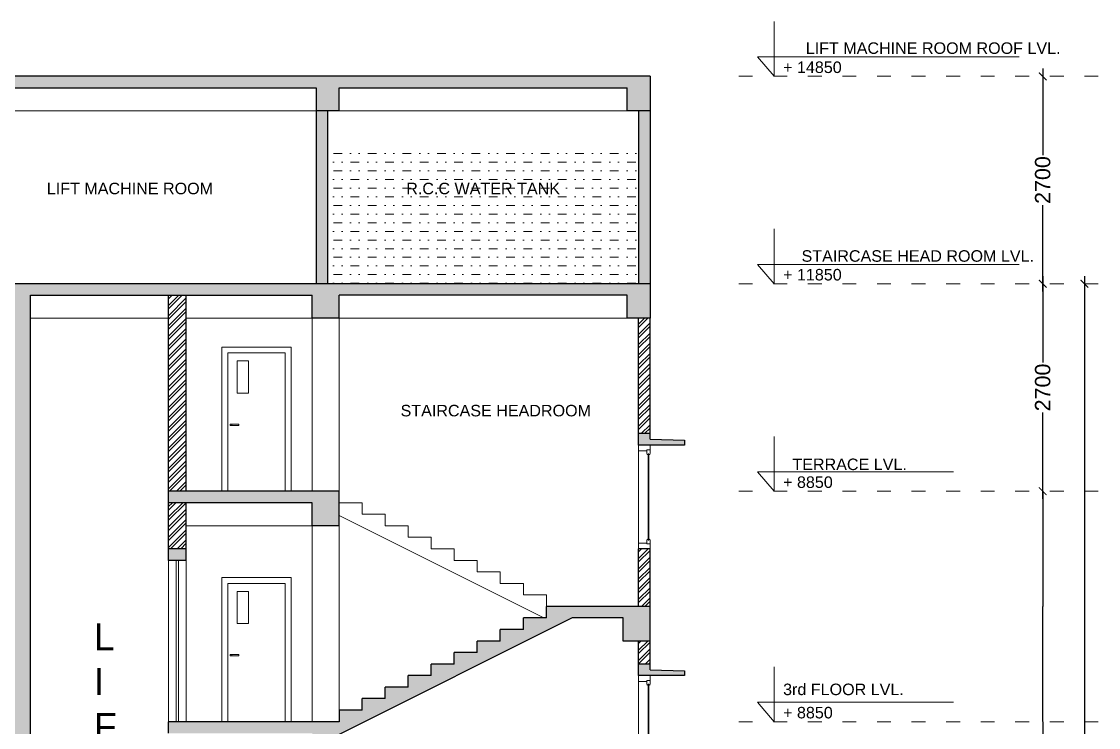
# Model space of a CAD drawing. Header units: inches. Extents: x 0 to 62493, y 0 to 42770.
# Drawn here: x 9705 to 23729, y 33582 to 42770 of the extents above; entities that cross this region are included whole.
import ezdxf

# ---------------------------------------------------------------- set-up
doc = ezdxf.new("R2010")
doc.units = ezdxf.units.IN
doc.header["$MEASUREMENT"] = 0
doc.linetypes.add('ACAD_ISO03W100', pattern=[30, 12, -18])
for name, color, linetype, lineweight in [('column', 1, 'Continuous', 35), ('Dimension', 250, 'Continuous', 13), ('door', 35, 'Continuous', 5), ('hatch', 253, 'Continuous', 5), ('LINE', 253, 'Continuous', 9), ('R.C.C', 6, 'Continuous', 30), ('wall', 254, 'Continuous', 30), ('window', 253, 'Continuous', 9)]:
    doc.layers.add(name, color=color, linetype=linetype, lineweight=lineweight)
doc.layers.add('TEXT', color=104, linetype='Continuous')
doc.layers.add('TXT', color=12, linetype='Continuous')
doc.styles.get("Standard").update_dxf_attribs({"font": 'arial.ttf'})
doc.dimstyles.get("Standard").update_dxf_attribs({"dimtxt": 0.18, "dimasz": 0.18, "dimexe": 0.18, "dimexo": 0.0625, "dimgap": 0.09, "dimtad": 0, "dimtih": 1, "dimtoh": 1, "dimdec": 4, "dimzin": 0, "dimdsep": 46, "dimtxsty": 'Standard', "dimcen": 0.09, "dimadec": 0, "dimazin": 0, "dimtfac": 1, "dimtdec": 4, "dimtofl": 0, "dimtmove": 0, "dimatfit": 3, "dimfxl": 1, "dimtolj": 1, "dimtzin": 0, "dimarcsym": 0})
doc.dimstyles.new('STANDARD$0', dxfattribs={"dimscale": 0, "dimtxt": 0.12, "dimasz": 0.06, "dimexe": 0.06, "dimexo": 0.06, "dimgap": 0.04, "dimtad": 1, "dimdec": 4, "dimrnd": 100, "dimdsep": 46, "dimtxsty": 'Standard', "dimblk1": 'ARCHTICK', "dimblk2": 'ARCHTICK', "dimsah": 1, "dimcen": 2.5, "dimadec": 0, "dimazin": 0, "dimtfac": 1, "dimtdec": 4, "dimtmove": 0, "dimatfit": 3, "dimldrblk": 'ARCHTICK', "dimfxl": 1, "dimtolj": 1, "dimtzin": 0, "dimarcsym": 0})
pattern_1 = [(45, (-2598484.645, -18948.91), (-66.2912607, 66.2912607), []), (45, (-2598440.45, -18948.91), (-66.2912607, 66.2912607), [])]

# ---------------------------------------------------------------- blocks, each defined once
blk = doc.blocks.new('*D28')
at = {"layer": 'Defpoints', "color": 0, "transparency": 16777216}
for p in [(23003, 33657), (23003, 33657), (23003, 30657)]:
    blk.add_point(p, dxfattribs=at)
at = {"layer": 'Dimension', "color": 0, "lineweight": -2, "transparency": 16777216}
for p, q in [((23003, 33657), (23004, 33657)), ((23003, 33657), (23003, 32158)), ((23003, 30658), (23003, 32157)), ((23003, 30657), (23004, 30657))]:
    blk.add_line(p, q, dxfattribs=at)
at = {"layer": 'Dimension', "color": 0, "transparency": 16777216}
for points in [[(23003, 33657), (23003, 33657), (23003, 33657)], [(23003, 30658), (23003, 30658), (23003, 30657)]]:
    blk.add_solid(points, dxfattribs=at)
at = {"layer": 'Dimension', "color": 0, "transparency": 16777216, "insert": (23003, 32157), "char_height": 0.18, "attachment_point": 5}
blk.add_mtext('\\A1;3000.0000', dxfattribs=at)
blk = doc.blocks.new('*D29')
at = {"layer": 'Defpoints', "color": 0, "transparency": 16777216}
for p in [(23003, 36657), (23003, 36657), (23003, 33657)]:
    blk.add_point(p, dxfattribs=at)
at = {"layer": 'Dimension', "color": 0, "lineweight": -2, "transparency": 16777216}
for p, q in [((23003, 36657), (23004, 36657)), ((23003, 36657), (23003, 35158)), ((23003, 33658), (23003, 35157)), ((23003, 33657), (23004, 33657))]:
    blk.add_line(p, q, dxfattribs=at)
at = {"layer": 'Dimension', "color": 0, "transparency": 16777216}
for points in [[(23003, 36657), (23003, 36657), (23003, 36657)], [(23003, 33658), (23003, 33658), (23003, 33657)]]:
    blk.add_solid(points, dxfattribs=at)
at = {"layer": 'Dimension', "color": 0, "transparency": 16777216, "insert": (23003, 35157), "char_height": 0.18, "attachment_point": 5}
blk.add_mtext('\\A1;3000.0000', dxfattribs=at)
blk = doc.blocks.new('_ArchTick')
at = {"color": 0, "linetype": 'ByBlock', "const_width": 0.15}
blk.add_lwpolyline([(-0.5, -0.5), (0.5, 0.5)], dxfattribs=at)
blk = doc.blocks.new('*D30')
at = {"layer": 'Defpoints', "color": 0, "transparency": 16777216}
for p in [(23003, 39357), (23003, 39357), (23003, 36657)]:
    blk.add_point(p, dxfattribs=at)
at = {"layer": 'Dimension', "color": 0, "lineweight": -2, "transparency": 16777216}
for p, q in [((23003, 39457), (23003, 38332)), ((23003, 36557), (23003, 37682))]:
    blk.add_line(p, q, dxfattribs=at)
at = {"layer": 'Dimension', "color": 0, "lineweight": -2, "transparency": 16777216, "xscale": 100, "yscale": 100, "zscale": 100}
for p, rotation in [((23003, 39357), 90), ((23003, 36657), 270)]:
    blk.add_blockref('_ArchTick', p, dxfattribs=dict(at, rotation=rotation))
at = {"layer": 'Dimension', "color": 1, "transparency": 16777216, "insert": (23003, 38007), "char_height": 200, "attachment_point": 5, "rotation": 90}
blk.add_mtext('\\A1;2700', dxfattribs=at)
blk = doc.blocks.new('*D31')
at = {"layer": 'Defpoints', "color": 0, "transparency": 16777216}
for p in [(23003, 42057), (23003, 42057), (23003, 39357)]:
    blk.add_point(p, dxfattribs=at)
at = {"layer": 'Dimension', "color": 0, "lineweight": -2, "transparency": 16777216}
for p, q in [((23003, 42157), (23003, 41032)), ((23003, 39257), (23003, 40382))]:
    blk.add_line(p, q, dxfattribs=at)
at = {"layer": 'Dimension', "color": 0, "lineweight": -2, "transparency": 16777216, "xscale": 100, "yscale": 100, "zscale": 100}
for p, rotation in [((23003, 42057), 90), ((23003, 39357), 270)]:
    blk.add_blockref('_ArchTick', p, dxfattribs=dict(at, rotation=rotation))
at = {"layer": 'Dimension', "color": 1, "transparency": 16777216, "insert": (23003, 40707), "char_height": 200, "attachment_point": 5, "rotation": 90}
blk.add_mtext('\\A1;2700', dxfattribs=at)
blk = doc.blocks.new('*D33')
at = {"layer": 'Defpoints', "color": 0, "transparency": 16777216}
for p in [(23546, 39357), (23546, 39357), (23546, 24807)]:
    blk.add_point(p, dxfattribs=at)
at = {"layer": 'Dimension', "color": 0, "lineweight": -2, "transparency": 16777216}
for p, q in [((23546, 39457), (23546, 32474)), ((23546, 24707), (23546, 31691))]:
    blk.add_line(p, q, dxfattribs=at)
at = {"layer": 'Dimension', "color": 0, "lineweight": -2, "transparency": 16777216, "xscale": 100, "yscale": 100, "zscale": 100}
for p, rotation in [((23546, 39357), 90), ((23546, 24807), 270)]:
    blk.add_blockref('_ArchTick', p, dxfattribs=dict(at, rotation=rotation))
at = {"layer": 'Dimension', "color": 1, "transparency": 16777216, "insert": (23546, 32082), "char_height": 200, "attachment_point": 5, "rotation": 90}
blk.add_mtext('\\A1;14550', dxfattribs=at)

msp = doc.modelspace()

# ---------------------------------------------------------------- hatches: boundary and pattern name
at = {"layer": 'hatch', "lineweight": 5}
for points in [[(17889.61901, 42057.3435), (8689.61901, 42057.3435), (8689.61901, 41607.3435), (8989.61901, 41607.3435), (8989.61901, 41907.3435), (13539.61901, 41907.3435), (13539.61901, 41607.3435), (13839.61901, 41607.3435), (13839.61901, 41907.3435), (17589.61901, 41907.3435), (17589.61901, 41607.3435), (17889.61901, 41607.3435)], [(8989.61901, 33507.3435), (9589.61901, 33507.3435), (9589.61901, 30657.3435), (4489.61901, 30657.3435), (4489.61901, 30207.3435), (4789.61901, 30207.3435), (4789.61901, 30507.3435), (8689.61901, 30507.3435), (8689.61901, 30207.3435), (8989.61901, 30207.3435), (8989.61901, 30507.3435), (9589.61901, 30507.3435), (9589.61901, 27657.3435), (4489.61901, 27657.3435), (4489.61901, 27207.3435), (4789.61901, 27207.3435), (4789.61901, 27507.3435), (8689.61901, 27507.3435), (8689.61901, 27207.3435), (8989.61901, 27207.3435), (8989.61901, 27507.3435), (9589.61901, 27507.3435), (9589.61901, 22927.3435), (11849.61901, 22927.3435), (11849.61901, 24807.3435), (11619.61901, 24807.3435), (11619.61901, 23157.3435), (9819.61901, 23157.3435), (9819.61901, 39207.3435), (13489.61901, 39207.3435), (13489.61901, 38907.3435), (13839.61901, 38907.3435), (13839.61901, 39207.3435), (17589.61901, 39207.3435), (17589.61901, 38907.3435), (17889.61901, 38907.3435), (17889.61901, 39357.3435), (8689.61901, 39357.3435), (8689.61901, 38907.3435), (8989.61901, 38907.3435), (8989.61901, 39207.3435), (9589.61901, 39207.3435), (9589.61901, 36657.3435), (4489.61901, 36657.3435), (4489.61901, 36207.3435), (4789.61901, 36207.3435), (4789.61901, 36507.3435), (8689.61901, 36507.3435), (8689.61901, 36207.3435), (8989.61901, 36207.3435), (8989.61901, 36507.3435), (9589.61901, 36507.3435), (9589.61901, 33657.3435), (4489.61901, 33657.3435), (4489.61901, 33207.3435), (4789.61901, 33207.3435), (4789.61901, 33507.3435), (8689.61901, 33507.3435), (8689.61901, 33207.3435), (8989.61901, 33207.3435)], [(17739.61901, 37407.3435), (17889.61901, 37407.3435), (17889.61901, 37332.3435), (18339.61901, 37319.86743), (18339.61901, 37257.3435), (17739.61901, 37257.3435)], [(17739.61901, 37407.3435), (17889.61901, 37407.3435), (17889.61901, 37332.3435), (18339.61901, 37319.86743), (18339.61901, 37257.3435), (17739.61901, 37257.3435)], [(13839.61901, 36657.3435), (11619.61901, 36657.3435), (11619.61901, 36507.3435), (13489.61901, 36507.3435), (13489.61901, 36207.3435), (13839.61901, 36207.3435)], [(11849.61901, 35907.3435), (11619.61901, 35907.3435), (11619.61901, 35757.3435), (11849.61901, 35757.3435)], [(16875.0292, 35007.3435), (17539.61901, 35007.3435), (17539.61901, 34707.3435), (17889.61901, 34707.3435), (17889.61901, 35157.3435), (16539.61901, 35157.3435), (16539.61901, 35007.3435), (16239.61901, 35007.3435), (16239.61901, 34857.3435), (15939.61901, 34857.3435), (15939.61901, 34707.3435), (15639.61901, 34707.3435), (15639.61901, 34557.3435), (15339.61901, 34557.3435), (15339.61901, 34407.3435), (15039.61901, 34407.3435), (15039.61901, 34257.3435), (14739.61901, 34257.3435), (14739.61901, 34107.3435), (14439.61901, 34107.3435), (14439.61901, 33957.3435), (14139.61901, 33957.3435), (14139.61901, 33807.3435), (13839.61901, 33807.3435), (13839.61901, 33657.3435), (11619.61901, 33657.3435), (11619.61901, 33507.3435), (13489.61901, 33507.3435), (13489.61901, 33207.3435), (13839.61901, 33207.3435), (13839.61901, 33489.6384)], [(17739.61901, 34407.3435), (17889.61901, 34407.3435), (17889.61901, 34332.3435), (18339.61901, 34319.86743), (18339.61901, 34257.3435), (17739.61901, 34257.3435)]]:
    msp.add_hatch(color=6, dxfattribs=at).paths.add_polyline_path(points)
h = msp.add_hatch(color=6, dxfattribs=at)
h.paths.add_polyline_path([(13689.61901, 41607.3435), (13539.61901, 41607.3435), (13539.61901, 39357.3435), (13689.61901, 39357.3435)])
h.paths.add_polyline_path([(17889.61901, 41607.3435), (17739.61901, 41607.3435), (17739.61901, 39357.3435), (17889.61901, 39357.3435)])
h = msp.add_hatch(dxfattribs=at)
h.set_pattern_fill('MUDST', color=256, scale=450, style=0)
h.set_pattern_definition([(0, (-2598484.64, -21948.91), (225, 112.5), [112.5, -112.5, 0, -112.5, 0, -112.5])])
h.paths.add_polyline_path([(17739.61901, 41157.3435), (13689.61901, 41157.3435), (13689.61901, 39357.3435), (17739.61901, 39357.3435)])
h.paths.add_polyline_path([(14677.01845, 40709.58534), (16817.19509, 40709.58534), (16817.19509, 40481.23278), (14677.01845, 40481.23278)], flags=24)
h = msp.add_hatch(dxfattribs=at)
h.set_pattern_fill('ANSI32', color=256, scale=250, style=0)
h.set_pattern_definition(pattern_1)
h.paths.add_polyline_path([(11849.61901, 39207.3435), (11619.61901, 39207.3435), (11619.61901, 36657.3435), (11849.61901, 36657.3435)])
h = msp.add_hatch(dxfattribs=at)
h.set_pattern_fill('ANSI32', color=256, scale=250, style=0)
h.set_pattern_definition(pattern_1)
h.paths.add_polyline_path([(17889.61901, 38907.3435), (17739.61901, 38907.3435), (17739.61901, 37407.3435), (17889.61901, 37407.3435)])
h = msp.add_hatch(dxfattribs=at)
h.set_pattern_fill('ANSI32', color=256, scale=250, style=0)
h.set_pattern_definition([(45, (-2598484.645, -12948.91), (-66.2912607, 66.2912607), []), (45, (-2598440.45, -12948.91), (-66.2912607, 66.2912607), [])])
h.paths.add_polyline_path([(11849.61901, 36507.3435), (11619.61901, 36507.3435), (11619.61901, 35907.3435), (11849.61901, 35907.3435)])
h = msp.add_hatch(dxfattribs=at)
h.set_pattern_fill('ANSI32', color=256, scale=250, style=0)
h.set_pattern_definition(pattern_1)
h.paths.add_polyline_path([(17739.61901, 35907.3435), (17889.61901, 35907.3435), (17889.61901, 35157.3435), (17739.61901, 35157.3435)])
h = msp.add_hatch(dxfattribs=at)
h.set_pattern_fill('ANSI32', color=256, scale=250, style=0)
h.set_pattern_definition(pattern_1)
h.paths.add_polyline_path([(17739.61901, 34707.3435), (17889.61901, 34707.3435), (17889.61901, 34407.3435), (17739.61901, 34407.3435)])

# ---------------------------------------------------------------- linework, layer by layer
at = {"layer": 'column', "lineweight": 9}
for p, q in [((13489.61901, 36657.3435), (13489.61901, 39207.3435)), ((13839.61901, 36657.3435), (13839.61901, 39207.3435)), ((13489.61901, 33657.3435), (13489.61901, 36207.3435)), ((13839.61901, 33807.3435), (13839.61901, 36207.3435))]:
    msp.add_line(p, q, dxfattribs=at)
at = {"layer": 'door'}
for p, q in [((12314.61901, 36657.3435), (12314.61901, 38532.3435)), ((12314.61901, 38532.3435), (13214.61901, 38532.3435)), ((12389.61901, 36657.3435), (12389.61901, 38457.3435)), ((12389.61901, 38457.3435), (13139.61901, 38457.3435)), ((13139.61901, 36657.3435), (13139.61901, 38457.3435)), ((13214.61901, 36657.3435), (13214.61901, 38532.3435)), ((12444.63405, 37530.49215), (12444.63405, 37513.83898)), ((11619.61901, 35757.3435), (11619.61901, 33657.3435)), ((11719.61901, 35757.3435), (11719.61901, 33657.3435)), ((11749.61901, 35757.3435), (11749.61901, 33657.3435)), ((11849.61901, 35757.3435), (11849.61901, 33657.3435)), ((12314.61901, 33657.3435), (12314.61901, 35532.3435)), ((12314.61901, 35532.3435), (13214.61901, 35532.3435)), ((13214.61901, 33657.3435), (13214.61901, 35532.3435)), ((12389.61901, 33657.3435), (12389.61901, 35457.3435)), ((12389.61901, 35457.3435), (13139.61901, 35457.3435)), ((13139.61901, 33657.3435), (13139.61901, 35457.3435)), ((12444.63405, 34530.49215), (12444.63405, 34513.83898))]:
    msp.add_line(p, q, dxfattribs=at)
for points in [[(12662.13229, 38352.49992), (12511.04009, 38352.49992), (12511.04009, 37934.00809), (12662.13229, 37934.00809)], [(12421.48821, 37513.83898), (12532.582, 37513.83898), (12532.582, 37530.49215), (12421.48821, 37530.49215)], [(12662.13229, 35352.49992), (12511.04009, 35352.49992), (12511.04009, 34934.00809), (12662.13229, 34934.00809)], [(12421.48821, 34513.83898), (12532.582, 34513.83898), (12532.582, 34530.49215), (12421.48821, 34530.49215)]]:
    msp.add_lwpolyline(points, close=True, dxfattribs=at)
at = {"layer": 'LINE'}
for p, q in [((19506.13085, 42769.88381), (19506.13085, 42057.34642)), ((19506.13085, 42057.34642), (19289.0861, 42309.43877)), ((19289.0861, 42309.43877), (22697.87067, 42309.43877)), ((19506.13085, 40069.88089), (19506.13085, 39357.3435)), ((19506.13085, 39357.3435), (19289.0861, 39609.43585)), ((19289.0861, 39609.43585), (22697.87067, 39609.43585)), ((19506.13085, 37369.88089), (19506.13085, 36657.3435)), ((19506.13085, 36657.3435), (19289.0861, 36909.43585)), ((19289.0861, 36909.43585), (21843.07195, 36909.43585)), ((19506.13085, 34369.88089), (19506.13085, 33657.3435)), ((19506.13085, 33657.3435), (19289.0861, 33909.43585)), ((19289.0861, 33909.43585), (21843.07195, 33909.43585))]:
    msp.add_line(p, q, dxfattribs=at)
at = {"layer": 'LINE', "color": 1, "linetype": 'ACAD_ISO03W100', "ltscale": 15}
for p, q in [((19045.63886, 42057.3435), (23728.72755, 42057.3435)), ((19045.63886, 39357.3435), (23728.72755, 39357.3435)), ((19045.63886, 36657.3435), (23728.72755, 36657.3435)), ((19045.63886, 33657.3435), (23728.72755, 33657.3435))]:
    msp.add_line(p, q, dxfattribs=at)
at = {"layer": 'R.C.C'}
for p, q in [((17889.61901, 42057.3435), (8689.61901, 42057.3435)), ((17889.61901, 42057.3435), (17889.61901, 38907.3435)), ((8989.61901, 41907.3435), (13539.61901, 41907.3435)), ((13539.61901, 41907.3435), (13539.61901, 39357.3435)), ((13839.61901, 41907.3435), (17589.61901, 41907.3435)), ((13839.61901, 41607.3435), (13839.61901, 41907.3435)), ((17589.61901, 41607.3435), (17589.61901, 41907.3435)), ((13839.61901, 41607.3435), (13539.61901, 41607.3435)), ((13689.61901, 41607.3435), (13689.61901, 39357.3435)), ((17889.61901, 41607.3435), (17589.61901, 41607.3435)), ((17739.61901, 41607.3435), (17739.61901, 39357.3435)), ((17889.61901, 39357.3435), (8689.61901, 39357.3435)), ((9819.61901, 39207.3435), (13489.61901, 39207.3435)), ((9819.61901, 23157.3435), (9819.61901, 39207.3435)), ((13489.61901, 38907.3435), (13489.61901, 39207.3435)), ((17589.61901, 39207.3435), (13839.61901, 39207.3435)), ((13839.61901, 38907.3435), (13839.61901, 39207.3435)), ((17589.61901, 38907.3435), (17589.61901, 39207.3435)), ((13839.61901, 38907.3435), (13489.61901, 38907.3435)), ((17889.61901, 38907.3435), (17589.61901, 38907.3435)), ((17889.61901, 38907.3435), (17589.61901, 38907.3435)), ((17739.61901, 37257.3435), (17739.61901, 37407.3435)), ((17889.61901, 37407.3435), (17739.61901, 37407.3435)), ((17739.61901, 37257.3435), (17739.61901, 37407.3435)), ((17889.61901, 37407.3435), (17739.61901, 37407.3435)), ((17889.61901, 37332.3435), (17889.61901, 37407.3435)), ((17889.61901, 37332.3435), (17889.61901, 37407.3435)), ((17889.61901, 37332.3435), (18339.61901, 37319.86743)), ((17889.61901, 37332.3435), (18339.61901, 37319.86743)), ((18339.61901, 37319.86743), (18339.61901, 37257.3435)), ((18339.61901, 37319.86743), (18339.61901, 37257.3435)), ((18339.61901, 37257.3435), (17739.61901, 37257.3435)), ((18339.61901, 37257.3435), (17739.61901, 37257.3435)), ((9819.61901, 36507.3435), (9819.61901, 36657.3435)), ((13839.61901, 36657.3435), (11619.61901, 36657.3435)), ((11619.61901, 36507.3435), (11619.61901, 36657.3435)), ((13839.61901, 36207.3435), (13839.61901, 36657.3435)), ((13489.61901, 36507.3435), (11619.61901, 36507.3435)), ((13489.61901, 36207.3435), (13489.61901, 36507.3435)), ((13839.61901, 36207.3435), (13489.61901, 36207.3435)), ((11849.61901, 35907.3435), (11619.61901, 35907.3435)), ((11619.61901, 35757.3435), (11619.61901, 35907.3435)), ((11849.61901, 35757.3435), (11849.61901, 35907.3435)), ((11849.61901, 35757.3435), (11619.61901, 35757.3435)), ((16539.61901, 35007.3435), (16539.61901, 35157.3435)), ((17889.61901, 35157.3435), (16539.61901, 35157.3435)), ((17889.61901, 34707.3435), (17889.61901, 35157.3435)), ((16875.0292, 35007.3435), (13839.61901, 33489.6384)), ((16239.61901, 34857.3435), (16239.61901, 35007.3435)), ((16539.61901, 35007.3435), (16239.61901, 35007.3435)), ((17539.61901, 35007.3435), (16875.0292, 35007.3435)), ((17539.61901, 34707.3435), (17539.61901, 35007.3435)), ((15939.61901, 34707.3435), (15939.61901, 34857.3435)), ((16239.61901, 34857.3435), (15939.61901, 34857.3435)), ((15639.61901, 34557.3435), (15639.61901, 34707.3435)), ((15939.61901, 34707.3435), (15639.61901, 34707.3435)), ((17889.61901, 34707.3435), (17539.61901, 34707.3435)), ((17889.61901, 34707.3435), (17539.61901, 34707.3435)), ((15339.61901, 34407.3435), (15339.61901, 34557.3435)), ((15639.61901, 34557.3435), (15339.61901, 34557.3435)), ((15039.61901, 34257.3435), (15039.61901, 34407.3435)), ((15339.61901, 34407.3435), (15039.61901, 34407.3435)), ((17739.61901, 34257.3435), (17739.61901, 34407.3435)), ((17889.61901, 34407.3435), (17739.61901, 34407.3435)), ((17889.61901, 34332.3435), (17889.61901, 34407.3435)), ((14739.61901, 34107.3435), (14739.61901, 34257.3435)), ((15039.61901, 34257.3435), (14739.61901, 34257.3435)), ((18339.61901, 34257.3435), (17739.61901, 34257.3435)), ((17889.61901, 34332.3435), (18339.61901, 34319.86743)), ((18339.61901, 34319.86743), (18339.61901, 34257.3435)), ((14439.61901, 33957.3435), (14439.61901, 34107.3435)), ((14739.61901, 34107.3435), (14439.61901, 34107.3435)), ((14139.61901, 33807.3435), (14139.61901, 33957.3435)), ((14439.61901, 33957.3435), (14139.61901, 33957.3435)), ((14139.61901, 33807.3435), (13839.61901, 33807.3435)), ((13839.61901, 33807.3435), (13839.61901, 33657.3435)), ((9819.61901, 33507.3435), (9819.61901, 33657.3435)), ((13839.61901, 33657.3435), (11619.61901, 33657.3435)), ((11619.61901, 33507.3435), (11619.61901, 33657.3435))]:
    msp.add_line(p, q, dxfattribs=at)
at = {"layer": 'R.C.C', "color": 253, "lineweight": 9}
for p, q in [((13539.61901, 41607.3435), (8989.61901, 41607.3435)), ((13839.61901, 41607.3435), (17589.61901, 41607.3435)), ((11619.61901, 38907.3435), (9819.61901, 38907.3435)), ((13489.61901, 38907.3435), (11849.61901, 38907.3435)), ((17589.61901, 38907.3435), (13839.61901, 38907.3435)), ((13489.61901, 36207.3435), (11849.61901, 36207.3435))]:
    msp.add_line(p, q, dxfattribs=at)
at = {"layer": 'R.C.C', "lineweight": 9}
for p, q in [((14139.61901, 36507.3435), (13839.61901, 36507.3435)), ((14139.61901, 36507.3435), (14139.61901, 36357.3435)), ((16504.20881, 35007.3435), (13839.61901, 36339.6384)), ((14439.61901, 36357.3435), (14139.61901, 36357.3435)), ((14439.61901, 36357.3435), (14439.61901, 36207.3435)), ((14739.61901, 36207.3435), (14439.61901, 36207.3435)), ((14739.61901, 36207.3435), (14739.61901, 36057.3435)), ((15039.61901, 36057.3435), (14739.61901, 36057.3435)), ((15039.61901, 36057.3435), (15039.61901, 35907.3435)), ((15339.61901, 35907.3435), (15039.61901, 35907.3435)), ((15339.61901, 35907.3435), (15339.61901, 35757.3435)), ((15639.61901, 35757.3435), (15339.61901, 35757.3435)), ((15639.61901, 35757.3435), (15639.61901, 35607.3435)), ((15939.61901, 35607.3435), (15639.61901, 35607.3435)), ((15939.61901, 35607.3435), (15939.61901, 35457.3435)), ((16239.61901, 35457.3435), (15939.61901, 35457.3435)), ((16239.61901, 35457.3435), (16239.61901, 35307.3435)), ((16539.61901, 35307.3435), (16239.61901, 35307.3435)), ((16539.61901, 35307.3435), (16539.61901, 35157.3435))]:
    msp.add_line(p, q, dxfattribs=at)
at = {"layer": 'wall'}
for p, q in [((11619.61901, 36657.3435), (11619.61901, 39207.3435)), ((11849.61901, 36657.3435), (11849.61901, 39207.3435)), ((17739.61901, 37407.3435), (17739.61901, 38907.3435)), ((17889.61901, 37407.3435), (17889.61901, 38907.3435)), ((11619.61901, 35907.3435), (11619.61901, 36507.3435)), ((11849.61901, 35907.3435), (11849.61901, 36507.3435)), ((17739.61901, 35157.3435), (17739.61901, 35907.3435)), ((17889.61901, 35907.3435), (17739.61901, 35907.3435)), ((17889.61901, 35157.3435), (17889.61901, 35907.3435)), ((17739.61901, 34407.3435), (17739.61901, 34707.3435)), ((17889.61901, 34407.3435), (17889.61901, 34707.3435))]:
    msp.add_line(p, q, dxfattribs=at)
at = {"layer": 'wall', "lineweight": 5}
for p, q in [((17739.61901, 37182.3435), (17739.61901, 35982.3435)), ((17739.61901, 34182.3435), (17739.61901, 32982.3435))]:
    msp.add_line(p, q, dxfattribs=at)
at = {"layer": 'window'}
for p, q in [((17739.61901, 37182.3435), (17739.61901, 37257.3435)), ((17739.61901, 37182.3435), (17739.61901, 37257.3435)), ((17849.61901, 37182.3435), (17739.61901, 37182.3435)), ((17849.61901, 37182.3435), (17739.61901, 37182.3435)), ((17889.61901, 37194.3435), (17849.61901, 37194.3435)), ((17849.61901, 37194.3435), (17849.61901, 37182.3435)), ((17889.61901, 37194.3435), (17849.61901, 37194.3435)), ((17849.61901, 37194.3435), (17849.61901, 37150.537)), ((17889.61901, 37194.3435), (17849.61901, 37194.3435)), ((17849.61901, 37194.3435), (17849.61901, 37182.3435)), ((17889.61901, 37194.3435), (17849.61901, 37194.3435)), ((17849.61901, 37194.3435), (17849.61901, 37150.537)), ((17889.61901, 37257.3435), (17889.61901, 37194.3435)), ((17889.61901, 37257.3435), (17889.61901, 37194.3435)), ((17889.61901, 37150.537), (17889.61901, 37194.3435)), ((17889.61901, 37150.537), (17889.61901, 37194.3435)), ((17874.61901, 37144.3435), (17864.61901, 37144.3435)), ((17864.61901, 37144.3435), (17864.61901, 37129.3435)), ((17874.61901, 37144.3435), (17864.61901, 37144.3435)), ((17864.61901, 37144.3435), (17864.61901, 37129.3435)), ((17874.61901, 37129.3435), (17874.61901, 37144.3435)), ((17874.61901, 37129.3435), (17874.61901, 37144.3435)), ((17849.61901, 35982.3435), (17739.61901, 35982.3435)), ((17739.61901, 35982.3435), (17739.61901, 35907.3435)), ((17849.61901, 35970.3435), (17849.61901, 36014.15)), ((17849.61901, 35970.3435), (17849.61901, 35982.3435)), ((17889.61901, 35970.3435), (17849.61901, 35970.3435)), ((17849.61901, 35970.3435), (17889.61901, 35970.3435)), ((17864.61901, 36020.3435), (17864.61901, 36035.3435)), ((17874.61901, 36020.3435), (17864.61901, 36020.3435)), ((17874.61901, 36035.3435), (17874.61901, 36020.3435)), ((17889.61901, 36014.15), (17889.61901, 35970.3435)), ((17889.61901, 35907.3435), (17889.61901, 35970.3435)), ((17739.61901, 34182.3435), (17739.61901, 34257.3435)), ((17889.61901, 34257.3435), (17889.61901, 34194.3435)), ((17849.61901, 34182.3435), (17739.61901, 34182.3435)), ((17889.61901, 34194.3435), (17849.61901, 34194.3435)), ((17849.61901, 34194.3435), (17849.61901, 34182.3435)), ((17889.61901, 34194.3435), (17849.61901, 34194.3435)), ((17849.61901, 34194.3435), (17849.61901, 34150.537)), ((17874.61901, 34144.3435), (17864.61901, 34144.3435)), ((17864.61901, 34144.3435), (17864.61901, 34129.3435)), ((17874.61901, 34129.3435), (17874.61901, 34144.3435)), ((17889.61901, 34150.537), (17889.61901, 34194.3435))]:
    msp.add_line(p, q, dxfattribs=at)
at = {"layer": 'window', "color": 5}
for points in [[(17874.61901, 36020.3435), (17864.61901, 36020.3435), (17864.61901, 37144.3435), (17874.61901, 37144.3435)], [(17874.61901, 33020.3435), (17864.61901, 33020.3435), (17864.61901, 34144.3435), (17874.61901, 34144.3435)]]:
    msp.add_lwpolyline(points, close=True, dxfattribs=at)
at = {"layer": 'window'}
for centre, start, end in [((17867.71575, 37147.44025), 170.289498371, 260.289494044), ((17867.71575, 37147.44025), 170.289498371, 260.289494044), ((17871.52226, 37147.44025), 279.710505956, 9.710501629), ((17871.52226, 37147.44025), 279.710505956, 9.710501629), ((17867.71575, 36017.24675), 99.710505956, 189.710501629), ((17871.52226, 36017.24675), 350.289498371, 80.289494044), ((17867.71575, 34147.44025), 170.289498371, 260.289494044), ((17871.52226, 34147.44025), 279.710505956, 9.710501629)]:
    msp.add_arc(centre, 18.3598, start, end, dxfattribs=at)

# ---------------------------------------------------------------- texts
at = {"layer": 'TEXT', "color": 106, "char_height": 150}
for s, insert, width, attachment_point in [('LIFT MACHINE ROOM ROOF LVL.', (23234.80559, 42499.02681), 3568.3195892, 3), ('+ 14850', (19621.95791, 42250.06183), 4503.1325445, 1), ('LIFT MACHINE ROOM', (10033.63442, 40672.08534), 2771.0932257, 1), ('R.C.C WATER TANK', (14714.51845, 40672.08534), 2771.0932257, 1), ('STAIRCASE HEAD ROOM LVL.', (22889.49754, 39793.62652), 3200.6218621, 3), ('+ 11850', (19621.95791, 39550.05891), 4503.1325445, 1), ('STAIRCASE HEADROOM', (17120.41227, 37781.07873), 2771.0932257, 3), ('TERRACE LVL.', (21233.49004, 37081.76927), 2578.4543294, 3), ('+ 8850', (19621.95791, 36850.05891), 4503.1325445, 1), ('3rd FLOOR LVL.', (19621.95791, 34152.80554), 2578.4543294, 1), ('+ 8850', (19621.95791, 33850.05891), 4503.1325445, 1)]:
    msp.add_mtext(s, dxfattribs=dict(at, insert=insert, width=width, attachment_point=attachment_point))
at = {"layer": 'TXT', "ltscale": 500, "insert": (10645.7293, 34937.91844), "char_height": 350, "width": 11023.5, "attachment_point": 1}
msp.add_mtext('L\\PI\\PF\\PT \\P\\PW\\PE\\PL\\PL', dxfattribs=at)

# ---------------------------------------------------------------- dimensions: what is measured, and where the dimension line sits
at = {"layer": 'Dimension'}
for base, p1, p2, dimstyle, override, picture, middle in [((23003.3504, 42057.3435), (23003.3504, 39357.3435), (23003.3504, 42057.3435), 'STANDARD$0', {"dimscale": 1, "dimtxt": 200, "dimasz": 100, "dimexe": 100, "dimexo": 100, "dimgap": 25, "dimtad": 0, "dimdec": 0, "dimrnd": 0, "dimzin": 0, "dimpost": '\\X', "dimblk": 'ArchTick', "dimsah": 0, "dimcen": 0.09, "dimdle": 100, "dimclrt": 1, "dimtdec": 0, "dimtofl": 0, "dimtmove": 1}, '*D31', (23003.3504, 40707.3435)), ((23003.3504, 39357.3435), (23003.3504, 36657.3435), (23003.3504, 39357.3435), 'STANDARD$0', {"dimscale": 1, "dimtxt": 200, "dimasz": 100, "dimexe": 100, "dimexo": 100, "dimgap": 25, "dimtad": 0, "dimdec": 0, "dimrnd": 0, "dimzin": 0, "dimpost": '\\X', "dimblk": 'ArchTick', "dimsah": 0, "dimcen": 0.09, "dimdle": 100, "dimclrt": 1, "dimtdec": 0, "dimtofl": 0, "dimtmove": 1}, '*D30', (23003.3504, 38007.3435)), ((23546.0427, 39357.3435), (23546.0427, 24807.3435), (23546.0427, 39357.3435), 'STANDARD$0', {"dimscale": 1, "dimtxt": 200, "dimasz": 100, "dimexe": 100, "dimexo": 100, "dimgap": 25, "dimtad": 0, "dimdec": 0, "dimrnd": 0, "dimzin": 0, "dimpost": '\\X', "dimblk": 'ArchTick', "dimsah": 0, "dimcen": 0.09, "dimdle": 100, "dimclrt": 1, "dimtdec": 0, "dimtofl": 0, "dimtmove": 1}, '*D33', (23546.0427, 32082.3435)), ((23003.3504, 36657.3435), (23003.3504, 33657.3435), (23003.3504, 36657.3435), 'Standard', {"dimtmove": 1}, '*D29', (23003.3504, 35157.3435)), ((23003.3504, 33657.3435), (23003.3504, 30657.3435), (23003.3504, 33657.3435), 'Standard', {"dimtmove": 1}, '*D28', (23003.3504, 32157.3435))]:
    dim = msp.add_linear_dim(base=base, p1=p1, p2=p2, angle=90, dimstyle=dimstyle, override=override, dxfattribs=at)
    dim.commit()
    dim.dimension.update_dxf_attribs({"geometry": picture, "text_midpoint": middle})

doc.saveas('drawing.dxf')
